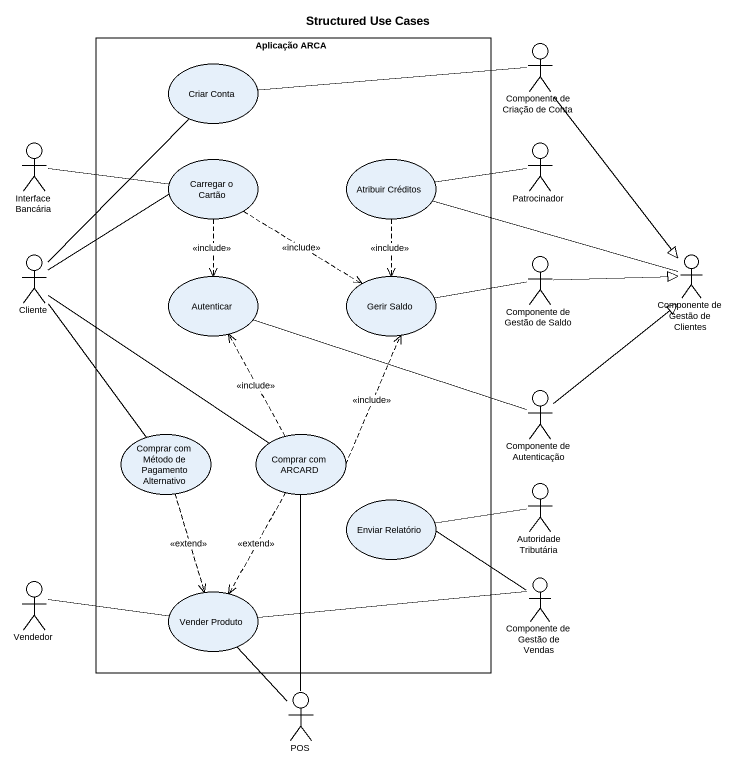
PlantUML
@startuml
title Structured Use Cases
rectangle "Aplicação ARCA" as Aplicação_ARCA {
  usecase "Criar Conta" as Criar_Conta
  usecase "Carregar o Cartão" as Carregar_o_Cartão
  usecase "Atribuir Créditos" as Atribuir_Créditos
  usecase Autenticar
  usecase "Gerir Saldo" as Gerir_Saldo
  usecase "Comprar com Método de Pagamento Alternativo" as Comprar_com_Método_de
  usecase "Comprar com ARCARD" as Comprar_com_ARCARD
  usecase "Enviar Relatório" as Enviar_Relatório
  usecase "Vender Produto" as Vender_Produto
}
actor "Componente de Criação de Conta" as Componente_de_Criação_de
actor "Interface Bancária" as Interface_Bancária
actor Patrocinador
actor Cliente
actor "Componente de Gestão de Saldo" as Componente_de_Gestão_de
actor "Componente de Gestão de Clientes" as Componente_de_Gestão_de_2
actor "Componente de Autenticação" as Componente_de_Autenticação
actor "Autoridade Tributária" as Autoridade_Tributária
actor Vendedor
actor "Componente de Gestão de Vendas" as Componente_de_Gestão_de_3
actor POS
Componente_de_Criação_de -left- Criar_Conta
Componente_de_Criação_de --|> Componente_de_Gestão_de_2
Interface_Bancária -right- Carregar_o_Cartão
Carregar_o_Cartão ..> Autenticar : <<include>>
Carregar_o_Cartão ..> Gerir_Saldo : <<include>>
Atribuir_Créditos ..> Gerir_Saldo : <<include>>
Patrocinador -left- Atribuir_Créditos
Cliente -up- Criar_Conta
Cliente -right- Carregar_o_Cartão
Cliente -- Comprar_com_Método_de
Cliente -- Comprar_com_ARCARD
Autenticar -right- Componente_de_Autenticação
Componente_de_Gestão_de -left- Gerir_Saldo
Componente_de_Gestão_de -right-|> Componente_de_Gestão_de_2
Componente_de_Gestão_de_2 -left- Atribuir_Créditos
Componente_de_Autenticação -up-|> Componente_de_Gestão_de_2
Comprar_com_Método_de ..> Vender_Produto : <<extend>>
Comprar_com_ARCARD .up.> Autenticar : <<include>>
Comprar_com_ARCARD .up.> Gerir_Saldo : <<include>>
Comprar_com_ARCARD ..> Vender_Produto : <<extend>>
Autoridade_Tributária -left- Enviar_Relatório
Vendedor -right- Vender_Produto
Componente_de_Gestão_de_3 -left- Enviar_Relatório
Vender_Produto -right- Componente_de_Gestão_de_3
POS -up- Comprar_com_ARCARD
POS -up- Vender_Produto
@enduml
